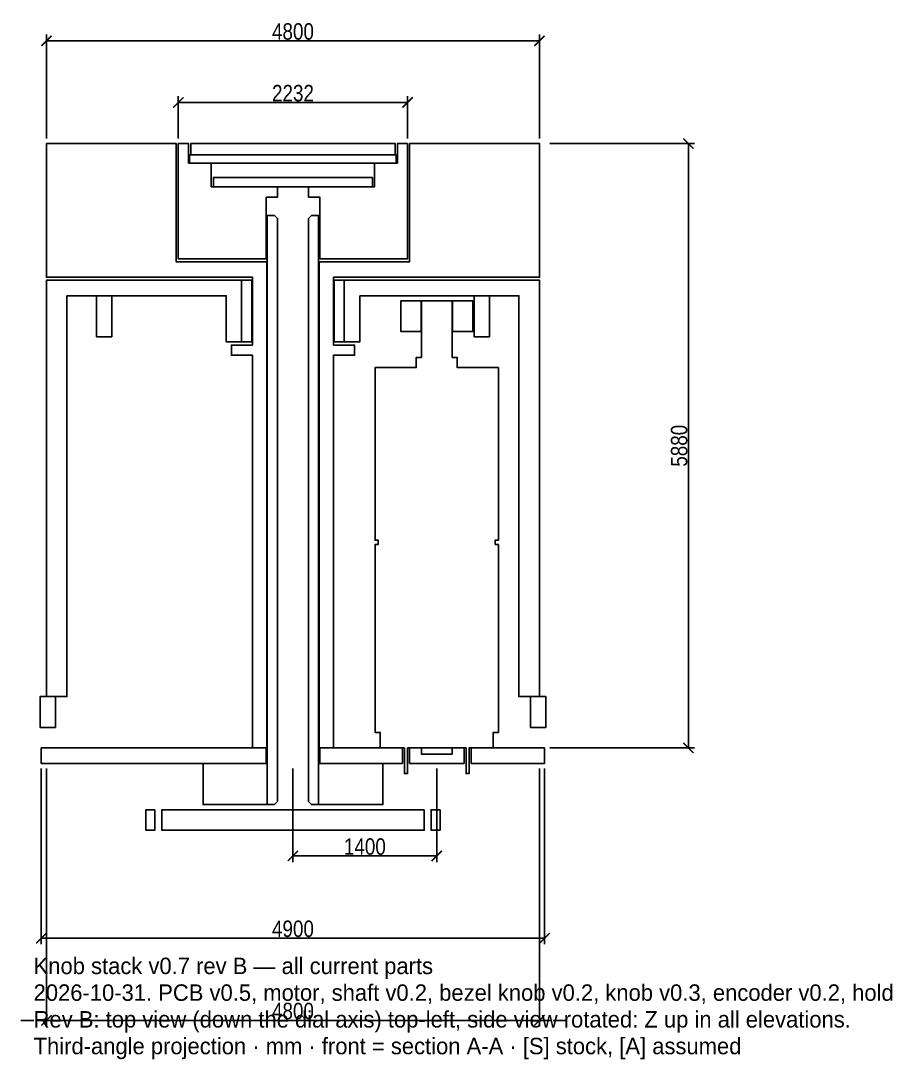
# Model space of a CAD drawing. Header units: millimetres. Extents: x -9 to 221, y -53 to 198.
# Drawn here: x -1.3 to 83.1, y -50.5 to 50.5 of the extents above; entities that cross this region are included whole.
import ezdxf

# ---------------------------------------------------------------- set-up
doc = ezdxf.new("R2010")
doc.units = ezdxf.units.MM
doc.linetypes.add('DASHED', pattern=[1.524, 1.27, -0.254])
for name, color, linetype in [('DIMS', 3, 'CONTINUOUS'), ('HIDDEN', 8, 'DASHED'), ('TEXT', 7, 'CONTINUOUS'), ('VISIBLE', 7, 'CONTINUOUS')]:
    doc.layers.add(name, color=color, linetype=linetype)
doc.styles.add('OpenSansCondensed-Light', font='OpenSansCondensed-Light.ttf')
doc.dimstyles.new('EZDXF', dxfattribs={"dimtxt": 0.25, "dimasz": 0.175, "dimexe": 0.375, "dimexo": 0.125, "dimgap": 0.1, "dimtad": 1, "dimlfac": 100, "dimzin": 12, "dimdsep": 46, "dimtxsty": 'OpenSansCondensed-Light', "dimblk": 'ARCHTICK', "dimcen": 2.5, "dimazin": 3, "dimtfac": 0.5, "dimtmove": 2, "dimatfit": 3})

# ---------------------------------------------------------------- blocks, each defined once
blk = doc.blocks.new('_ARCHTICK')
at = {"color": 0, "linetype": 'BYBLOCK', "const_width": 0.15}
blk.add_lwpolyline([(-0.5, -0.5), (0.5, 0.5)], dxfattribs=at)

msp = doc.modelspace()

# ---------------------------------------------------------------- linework, layer by layer
at = {"layer": 'HIDDEN'}
msp.add_line((-1.25, -46.71), (51.75, -46.71), dxfattribs=at)
at = {"layer": 'VISIBLE'}
for points in [[(22.7, -20.2), (21.3, -20.2), (21.3, 18), (19.25, 18), (19.25, 19), (21.3, 19), (21.3, 25.6), (1.25, 25.6), (1.25, 38.6), (13.89, 38.6), (13.89, 27.1), (22.7, 27.1), (22.7, -20.2)], [(22.65, 27.4), (14.09, 27.4), (14.09, 38.6), (15.09, 38.6), (15.09, 36.7), (17.3, 36.7), (17.3, 34.4), (23.75, 34.4), (23.75, 33.4), (22.65, 33.4), (22.65, 27.4)], [(35.2, 38.6), (35.2, 37.5), (15.3, 37.5), (15.3, 38.6), (35.2, 38.6)], [(36.41, 38.6), (36.41, 27.4), (27.85, 27.4), (27.85, 33.4), (26.75, 33.4), (26.75, 34.4), (33.2, 34.4), (33.2, 36.7), (35.41, 36.7), (35.41, 38.6), (36.41, 38.6)], [(29.2, 18), (29.2, -20.2), (27.8, -20.2), (27.8, 27.1), (36.61, 27.1), (36.61, 38.6), (49.25, 38.6), (49.25, 25.6), (29.2, 25.6), (29.2, 19), (31.25, 19), (31.25, 18), (29.2, 18)], [(35.31, 37.5), (35.31, 36.7), (15.19, 36.7), (15.19, 37.5), (35.31, 37.5)], [(33, 35.31), (33, 34.4), (17.5, 34.4), (17.5, 35.31), (33, 35.31)], [(22.75, 31.6), (23.45, 31.6), (23.75, 31.3), (23.75, -25.41), (23.45, -25.71), (22.75, -25.71), (22.75, 31.6)], [(26.75, 31.3), (27.05, 31.6), (27.75, 31.6), (27.75, -25.71), (27.05, -25.71), (26.75, -25.41), (26.75, 31.3)], [(20.25, 19.3), (18.75, 19.3), (18.75, 23.8), (3.25, 23.8), (3.25, -15.2), (1.25, -15.2), (1.25, 25.3), (20.25, 25.3), (20.25, 19.3)], [(21.25, 19.3), (20.25, 19.3), (20.25, 25.3), (21.25, 25.3), (21.25, 19.3)], [(29.25, 25.3), (30.25, 25.3), (30.25, 19.3), (29.25, 19.3), (29.25, 25.3)], [(31.75, 23.8), (31.75, 19.3), (30.25, 19.3), (30.25, 25.3), (49.25, 25.3), (49.25, -15.2), (47.25, -15.2), (47.25, 23.8), (31.75, 23.8)], [(7.6258, 19.8), (6.125, 19.8), (6.125, 23.8), (7.6258, 23.8), (7.6258, 19.8)], [(45.25, -0.4), (45.25, -18.7), (44.75, -18.7), (44.75, -20.2), (42.4, -20.2), (42.4, -22.7), (42.1, -22.7), (42.1, -20.2), (40.75, -20.2), (40.75, -20.8), (37.75, -20.8), (37.75, -20.2), (36.4, -20.2), (36.4, -22.7), (36.1, -22.7), (36.1, -20.2), (33.75, -20.2), (33.75, -18.7), (33.25, -18.7), (33.25, -0.4), (33.55, -0.4), (33.55, 0), (33.25, 0), (33.25, 16.8), (37.25, 16.8), (37.25, 17.8), (37.75, 17.8), (37.75, 23.3), (40.75, 23.3), (40.75, 17.8), (41.25, 17.8), (41.25, 16.8), (45.25, 16.8), (45.25, 0), (44.95, 0), (44.95, -0.4), (45.25, -0.4)], [(37.725, 23.3), (37.725, 20.3), (35.75227, 20.3), (35.75227, 23.3), (37.725, 23.3)], [(42.74773, 23.3), (42.74773, 20.3), (40.775, 20.3), (40.775, 23.3), (42.74773, 23.3)], [(42.8742, 23.8), (44.375, 23.8), (44.375, 19.8), (42.8742, 19.8), (42.8742, 23.8)], [(2.12565, -18.2), (0.625, -18.2), (0.625, -15.2), (2.12565, -15.2), (2.12565, -18.2)], [(48.37435, -15.2), (49.875, -15.2), (49.875, -18.2), (48.37435, -18.2), (48.37435, -15.2)], [(22.65, -20.2), (22.65, -21.71), (0.75, -21.71), (0.75, -20.2), (22.65, -20.2)], [(35.9, -20.2), (35.9, -21.71), (27.85, -21.71), (27.85, -20.2), (35.9, -20.2)], [(41.9, -20.2), (41.9, -21.71), (36.6, -21.71), (36.6, -20.2), (41.9, -20.2)], [(49.75, -20.2), (49.75, -21.71), (42.6, -21.71), (42.6, -20.2), (49.75, -20.2)], [(22.75, -25.71), (16.5, -25.71), (16.5, -21.71), (22.75, -21.71), (22.75, -25.71)], [(27.75, -25.71), (27.75, -21.71), (34, -21.71), (34, -25.71), (27.75, -25.71)], [(11.79749, -26.21), (11.79749, -28.21), (10.92868, -28.21), (10.92868, -26.21), (11.79749, -26.21)], [(38.02986, -26.21), (38.02986, -28.21), (12.47014, -28.21), (12.47014, -26.21), (38.02986, -26.21)], [(39.57132, -26.21), (39.57132, -28.21), (38.70251, -28.21), (38.70251, -26.21), (39.57132, -26.21)]]:
    msp.add_lwpolyline(points, dxfattribs=at)

# ---------------------------------------------------------------- texts
at = {"layer": 'TEXT'}
for s, p in [('Knob stack v0.7 rev B — all current parts', (0, -42.21)), ('2026-10-31. PCB v0.5, motor, shaft v0.2, bezel knob v0.2, knob v0.3, encoder v0.2, holder, TFT, adapter.', (0, -44.81)), ('Rev B: top view (down the dial axis) top-left, side view rotated: Z up in all elevations.', (0, -47.41)), ('Third-angle projection · mm · front = section A-A · [S] stock, [A] assumed', (0, -50.01))]:
    msp.add_text(s, height=1.6, dxfattribs=at).set_placement(p)

# ---------------------------------------------------------------- dimensions: what is measured, and where the dimension line sits
at = {"layer": 'DIMS'}
for base, p1, p2 in [((1.25, 48.6), (1.25, 38.6), (49.25, 38.6)), ((14.09, 42.6), (14.09, 38.6), (36.41, 38.6)), ((0.75, -38.71), (0.75, -21.71), (49.75, -21.71)), ((1.25, -46.71), (1.25, -21.71), (49.25, -21.71)), ((25.25, -30.71), (25.25, -21.71), (39.25, -21.71))]:
    msp.add_linear_dim(base=base, p1=p1, p2=p2, dimstyle='EZDXF', override={"dimtxt": 1.6, "dimasz": 1, "dimexe": 0.6, "dimexo": 0.5, "dimdec": 2}, dxfattribs=at).render()
msp.add_linear_dim(base=(63.75, -20.2), p1=(49.75, -20.2), p2=(49.75, 38.6), angle=90, dimstyle='EZDXF', override={"dimtxt": 1.6, "dimasz": 1, "dimexe": 0.6, "dimexo": 0.5, "dimdec": 2}, dxfattribs=at).render()

doc.saveas('drawing.dxf')
